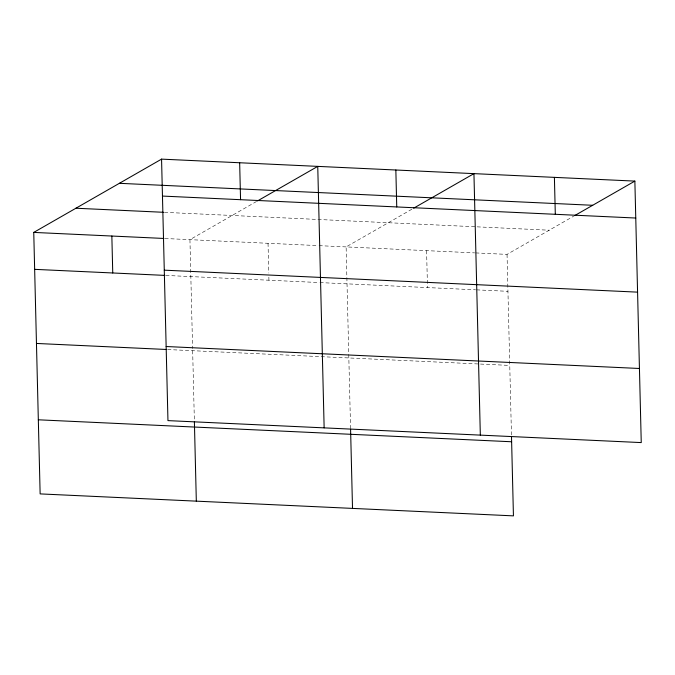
<?xml version="1.0" encoding="UTF-8"?>
<svg xmlns="http://www.w3.org/2000/svg" width="675" height="675" viewBox="0 0 675 675"><rect width="100%" height="100%" fill="white"/><g stroke="black" fill="none" stroke-linecap="round" stroke-linejoin="round"><path stroke-width="0.51" stroke-dasharray="3.38 2.53" d="M256.559 201.462L189.937 239.659L192.603 348.612M411.843 209.233L346.123 246.915L350.553 428.017M475.698 252.922L507.043 254.382L573.666 216.186M164.438 212.338L476.077 226.8M477.124 226.851L549.222 230.2M164.945 238.503L318.009 245.607M319.056 245.658L474.652 252.88M165.847 275.434L318.912 282.538M319.958 282.589L475.554 289.811M476.601 289.862L507.946 291.313M167.662 349.54L479.452 364.011M480.499 364.061L509.76 365.42M507.043 254.382L511.473 435.485M426.583 250.644L427.486 287.575M268.034 243.287L268.76 273.038M268.861 277.147L268.937 280.218M192.653 350.696L194.341 419.723"/><path stroke-width="1.01" d="M511.498 436.531L513.439 515.869L40.137 493.898L33.75 232.411L161.561 159.131L634.863 181.102L641.25 442.589L167.957 420.618L161.561 159.131M257.462 200.947L317.748 166.387L324.143 427.866M413.657 208.195L473.943 173.635L480.33 435.122M574.577 215.662L634.863 181.102M119.382 183.313L592.684 205.284M162.464 196.071L635.766 218.033M75.929 208.229L163.392 212.287M33.75 232.411L163.907 238.452M164.278 270.169L637.571 292.14M34.653 269.35L164.81 275.392M166.143 346.52L639.436 368.483M36.467 343.448L166.624 349.49M38.332 419.799L511.625 441.762M554.403 177.365L555.306 214.304M395.845 170.007L396.748 206.938M350.578 429.064L352.519 508.393M239.659 162.759L240.562 199.69M194.392 421.816L196.324 501.145M111.847 236.039L112.75 272.97"/></g></svg>
